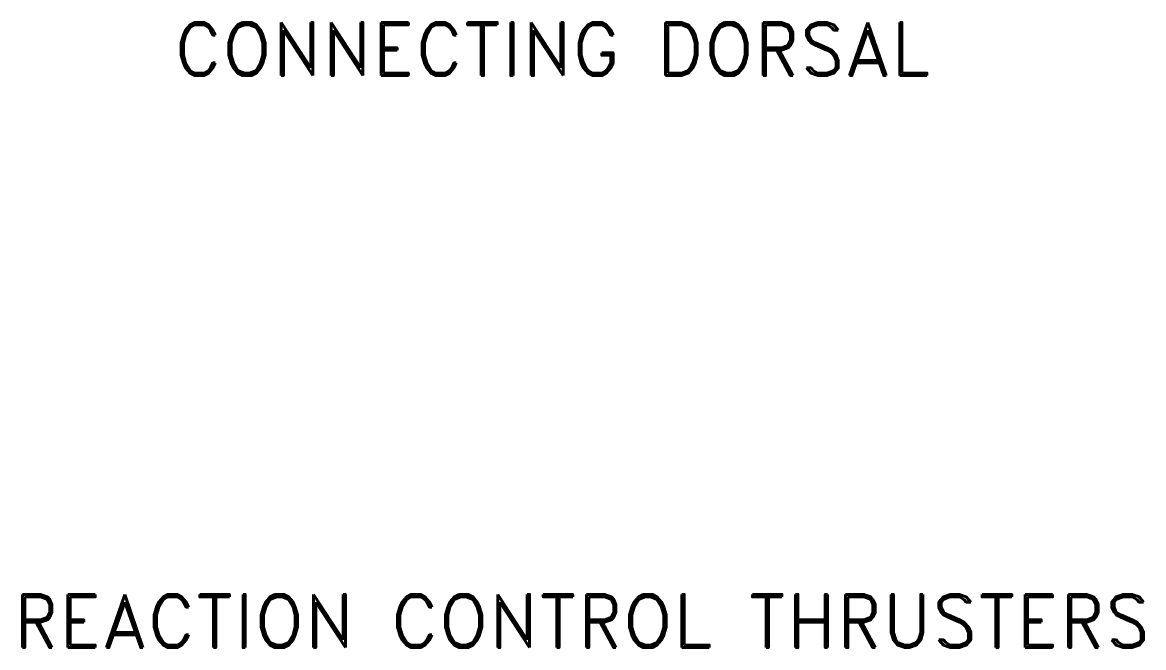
# Model space of a CAD drawing. Extents: x 0.8 to 42.3, y -0.1 to 32.5.
# Drawn here: x 20.632 to 23.614, y 5.125 to 6.786 of the extents above; entities that cross this region are included whole.
import ezdxf

# ---------------------------------------------------------------- set-up
doc = ezdxf.new("R2010")
doc.units = 0
doc.layers.add('SIDE', color=7, linetype='CONTINUOUS')
doc.styles.add('ROMANS', font='ROMAND')

msp = doc.modelspace()

# ---------------------------------------------------------------- texts
at = {"layer": 'SIDE', "style": 'ROMANS'}
for s, p in [('CONNECTING DORSAL', (21.03600891468068, 6.64502407593874)), ('REACTION CONTROL THRUSTERS', (20.60802766007542, 5.124701476165195))]:
    msp.add_text(s, height=0.14113, dxfattribs=at).set_placement(p)

doc.saveas('drawing.dxf')
